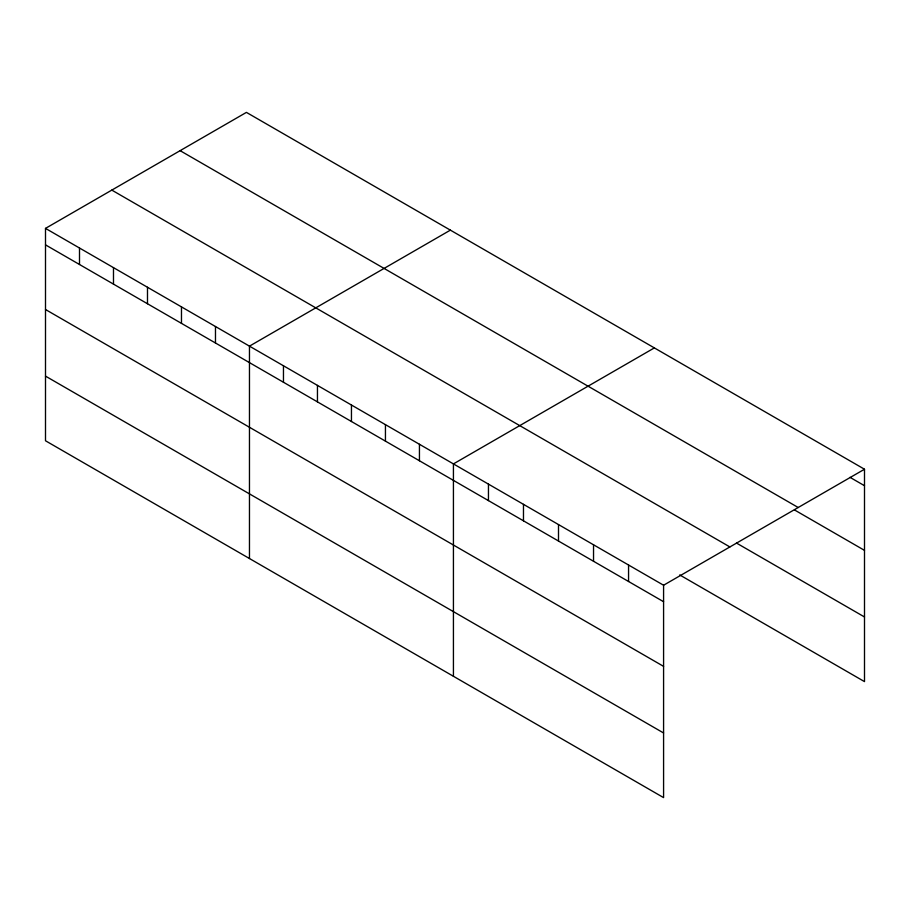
<?xml version="1.0" encoding="UTF-8"?>
<svg xmlns="http://www.w3.org/2000/svg" width="910" height="910" viewBox="0 0 910 910"><rect width="100%" height="100%" fill="white"/><g stroke="black" fill="none" stroke-linecap="round" stroke-linejoin="round"><path stroke-width="1.36" d="M45.5 228.387L663.583 585.232L663.583 797.615L45.5 440.77L45.5 228.387L246.417 112.385L864.5 469.23L864.5 681.613L679.713 574.927M450.382 230.139L249.465 346.141L249.465 558.535M654.358 347.904L453.43 463.907L453.43 676.289M663.583 585.232L864.5 469.23M850.008 477.34L864.5 485.712M180.112 150.662L798.195 507.507M794.453 509.918L864.5 550.357M736.474 543.054L864.5 616.969M111.805 190.099L729.888 546.944M45.5 244.87L663.583 601.715M45.5 309.514L663.583 666.359M45.5 376.126L663.583 732.971M628.56 565.008L628.56 581.49M593.536 544.783L593.536 561.277M558.501 524.57L558.501 541.052M523.477 504.345L523.477 520.827M488.454 484.12L488.454 500.602M419.442 444.273L419.442 460.756M385.442 424.651L385.442 441.134M351.453 405.018L351.453 421.512M317.453 385.396L317.453 401.879M283.465 365.774L283.465 382.257M215.477 326.519L215.477 343.002M181.477 306.886L181.477 323.38M147.488 287.264L147.488 303.747M113.488 267.642L113.488 284.125M79.5 248.009L79.5 264.491"/></g></svg>
